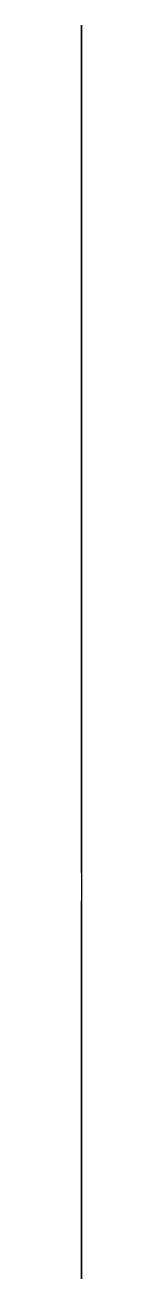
# Model space of a CAD drawing. Header units: millimetres. Extents: x 0 to 0, y 286.2 to 347.8.
import ezdxf

# ---------------------------------------------------------------- set-up
doc = ezdxf.new("R2010")
doc.units = ezdxf.units.MM

msp = doc.modelspace()

# ---------------------------------------------------------------- linework, layer by layer
at = {"extrusion": (1, 0, 0)}
for p, q in [((0, 332.208, 460.326), (0, 347.765, 444.769)), ((0, 347.765, 444.769), (0, 347.765, 398.807)), ((0, 347.765, 398.807), (0, 301.803, 398.807)), ((0, 316.973, 445.091), (0, 332.208, 460.326)), ((0, 301.803, 398.807), (0, 286.246, 414.364)), ((0, 301.803, 398.807), (0, 291.196, 409.414)), ((0, 286.246, 414.364), (0, 301.481, 429.599))]:
    msp.add_line(p, q, dxfattribs=at)
for centre, radius in [((326.551, 444.769), 3), ((314.177, 432.395), 8), ((314.177, 432.395), 4), ((301.803, 420.021), 3)]:
    msp.add_circle(centre, radius, dxfattribs=at)
msp.add_arc((314.177, 432.395), 13, 77.57897, 192.42103, dxfattribs=at)

doc.saveas('drawing.dxf')
